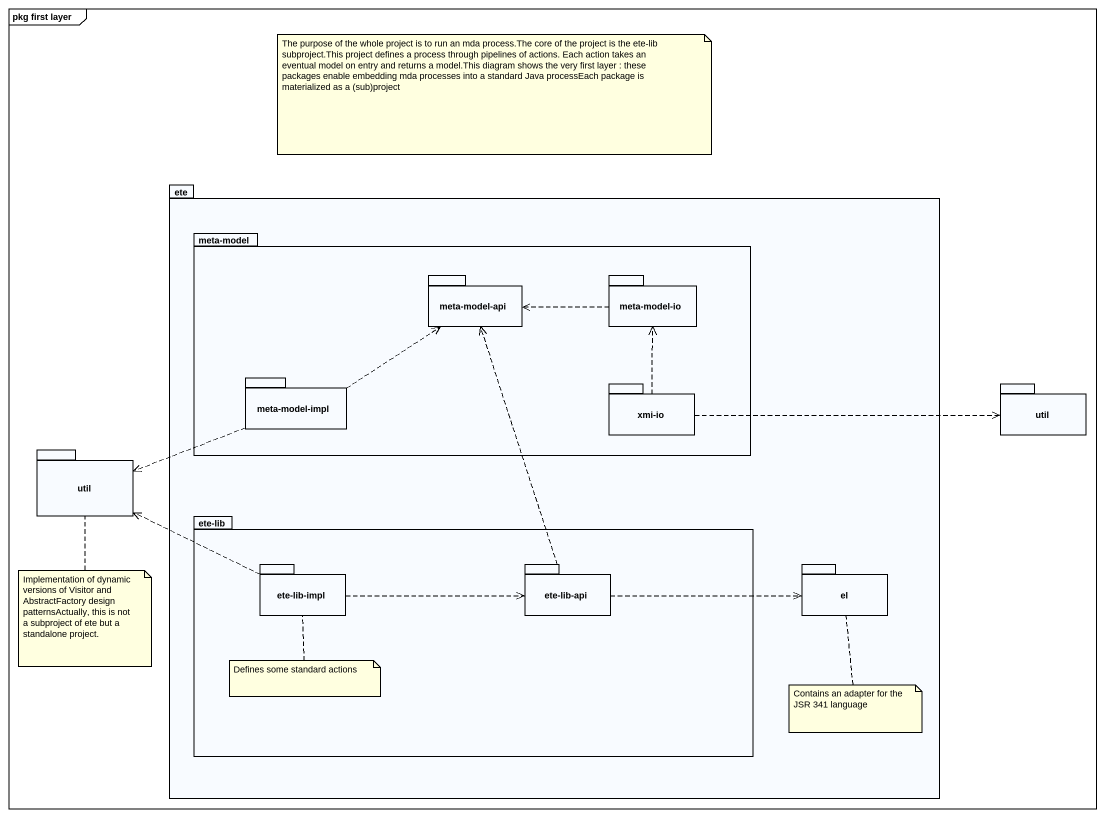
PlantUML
@startuml
mainframe pkg first layer
package ete {
  package "meta-model" as meta_model {
    package "meta-model-api" as meta_model_api {
    }
    package "meta-model-io" as meta_model_io {
    }
    package "meta-model-impl" as meta_model_impl {
    }
    package "xmi-io" as xmi_io {
    }
  }
  package "ete-lib" as ete_lib {
    package "ete-lib-impl" as ete_lib_impl {
    }
    package "ete-lib-api" as ete_lib_api {
    }
  }
  package el {
  }
}
package util {
}
package "util" as util_2 {
}
meta_model_io .left.> meta_model_api
meta_model_impl .right.> meta_model_api
meta_model_impl .left.> util_2
xmi_io .up.> meta_model_io
xmi_io .right.> util
ete_lib_impl .left.> util_2
ete_lib_impl .right.> ete_lib_api
ete_lib_api .up.> meta_model_api
ete_lib_api .right.> el
note as N1
  The purpose of the whole project is to run an mda process.The core of the project is the ete-lib subproject.This project defines a process through pipelines of actions. Each action takes an eventual model on entry and returns a model.This diagram shows the very first layer : these packages enable embedding mda processes into a standard Java processEach package is materialized as a (sub)project
end note
note bottom of util_2 : Implementation of dynamic versions of Visitor and AbstractFactory design patternsActually, this is not a subproject of ete but a standalone project.
note bottom of ete_lib_impl : Defines some standard actions
note bottom of el : Contains an adapter for the JSR 341 language
@enduml
